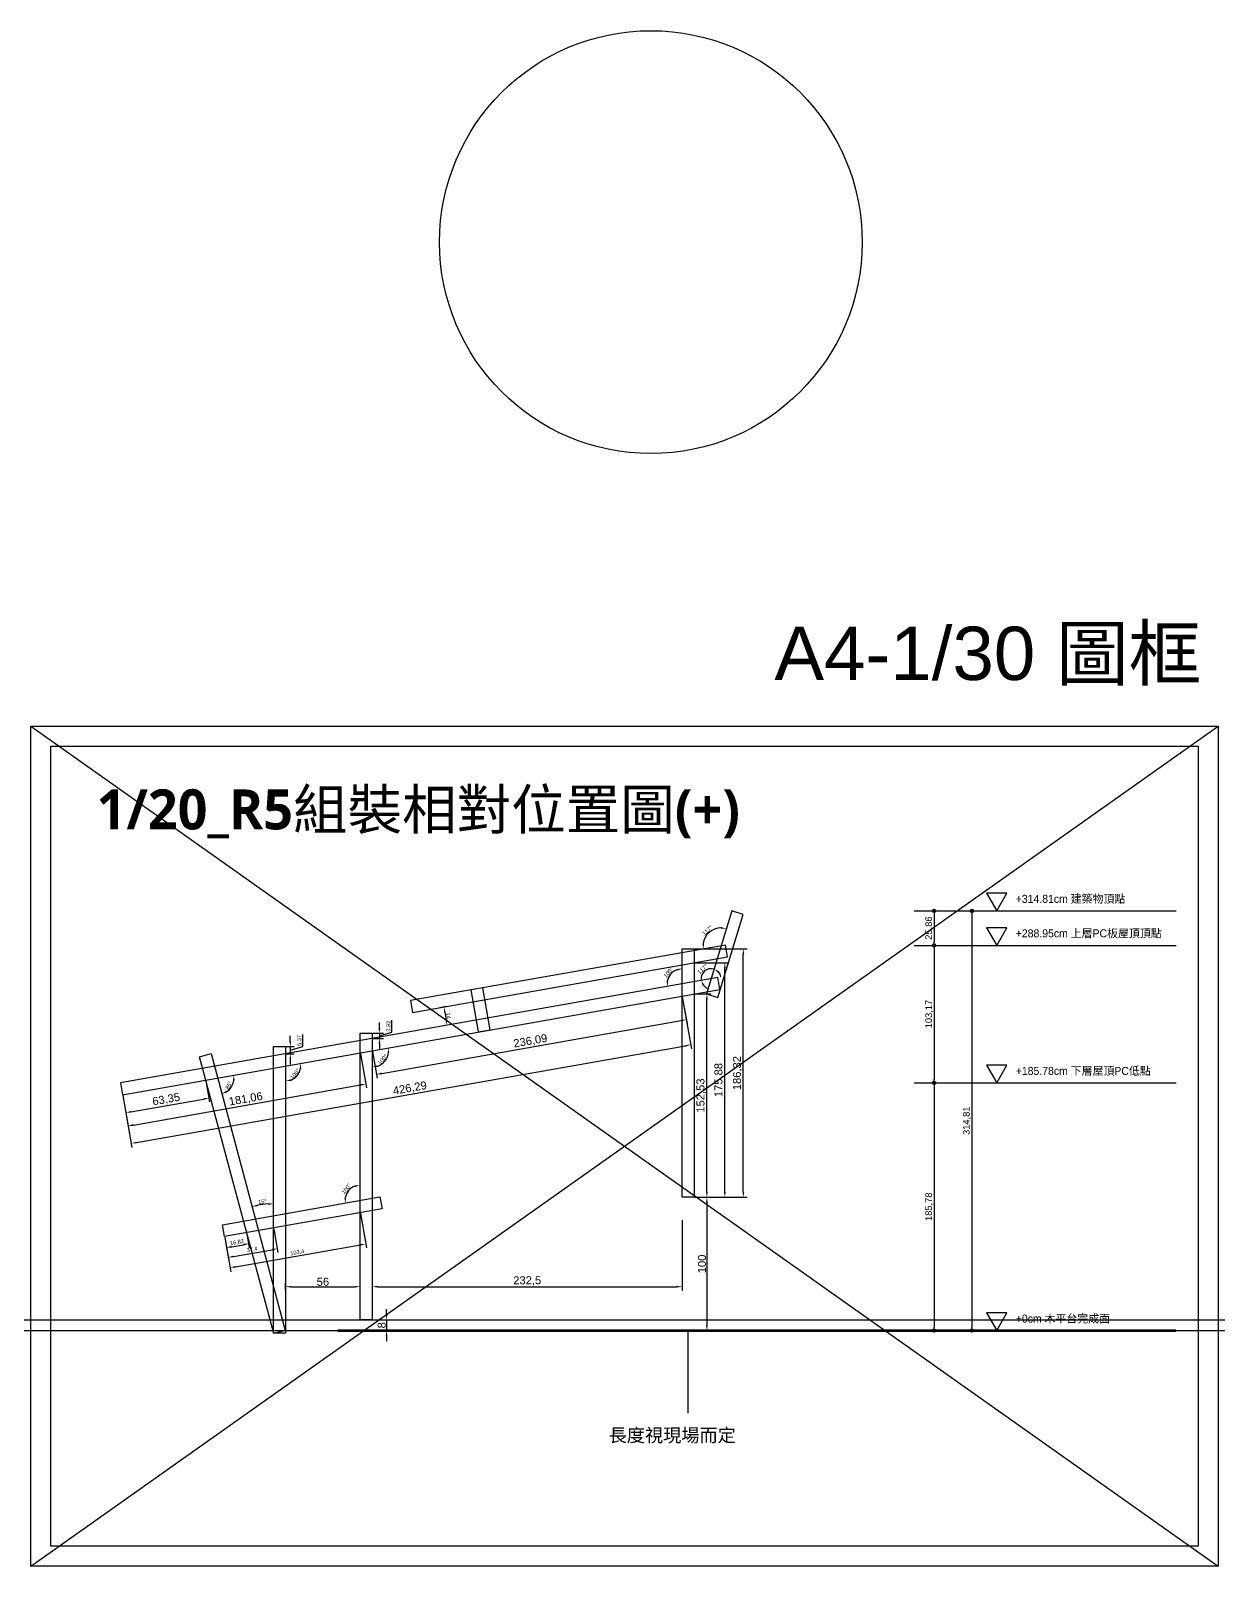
# Model space of a CAD drawing. Header units: millimetres. Extents: x -2666 to 6286, y -11880 to 4849.
# Drawn here: x 3986 to 4877, y -10068 to -8916 of the extents above; entities that cross this region are included whole.
import ezdxf

# ---------------------------------------------------------------- set-up
doc = ezdxf.new("R2010")
doc.units = ezdxf.units.MM
for name, color, linetype in [('0-rib1', 6, 'Continuous'), ('dim', 244, 'Continuous'), ('木平台完成面', 3, 'Continuous')]:
    doc.layers.add(name, color=color, linetype=linetype)
doc.layers.add('default', color=11, linetype='Continuous', plot=False)
doc.styles.get("Standard").update_dxf_attribs({"font": 'arial.ttf'})
doc.dimstyles.new('ISO-25', dxfattribs={"dimtxt": 5, "dimasz": 2.5, "dimexe": 3, "dimexo": 0.625, "dimtad": 1, "dimtxsty": 'Standard', "dimblk": 'ORIGIN', "dimcen": 2.5, "dimadec": 0, "dimazin": 0, "dimtfac": 1, "dimtmove": 1, "dimatfit": 1, "dimldrblk": 'ORIGIN', "dimfxl": 0, "dimarcsym": 0})
doc.dimstyles.new('短柱', dxfattribs={"dimtxt": 3, "dimasz": 4, "dimexe": 3, "dimexo": 0.625, "dimtad": 1, "dimtxsty": 'Standard', "dimcen": 2.5, "dimadec": 0, "dimazin": 0, "dimtfac": 1, "dimtmove": 1, "dimatfit": 1, "dimldrblk": 'ORIGIN', "dimfxl": 0, "dimarcsym": 0})
doc.dimstyles.new('複本 短柱', dxfattribs={"dimtxt": 6, "dimasz": 4, "dimexe": 3, "dimexo": 0.625, "dimtad": 1, "dimtxsty": 'Standard', "dimcen": 2.5, "dimadec": 0, "dimazin": 0, "dimtfac": 1, "dimtmove": 1, "dimatfit": 1, "dimldrblk": 'ORIGIN', "dimfxl": 0, "dimarcsym": 0})

# ---------------------------------------------------------------- blocks, each defined once
blk = doc.blocks.new('_Origin')
at = {"color": 0, "linetype": 'ByBlock', "lineweight": -2}
blk.add_line((0, 0), (-1, 0), dxfattribs=at)
blk.add_circle((0, 0), 0.5, dxfattribs=at)
blk = doc.blocks.new('*D867')
at = {"layer": 'Defpoints', "color": 0}
for p in [(4649.1, -9576.4), (4649.1, -9602.3), (4664.1, -9602.3)]:
    blk.add_point(p, dxfattribs=at)
at = {"layer": 'dim', "color": 0, "lineweight": -2}
for p, q in [((4649.8, -9576.4), (4667.1, -9576.4)), ((4664.1, -9578.9), (4664.1, -9599.8)), ((4649.8, -9602.3), (4667.1, -9602.3))]:
    blk.add_line(p, q, dxfattribs=at)
at = {"layer": 'dim', "color": 0, "lineweight": -2, "xscale": 2.5, "yscale": 2.5, "zscale": 2.5}
for p, rotation in [((4664.1, -9576.4), 90), ((4664.1, -9602.3), 270)]:
    blk.add_blockref('_Origin', p, dxfattribs=dict(at, rotation=rotation))
at = {"layer": 'dim', "color": 0, "insert": (4660.5, -9589.3), "char_height": 5, "attachment_point": 5, "rotation": 90}
blk.add_mtext('25,86', dxfattribs=at)
blk = doc.blocks.new('*D868')
at = {"layer": 'Defpoints', "color": 0}
for p in [(4649.1, -9602.3), (4649.1, -9705.4), (4664.1, -9705.4)]:
    blk.add_point(p, dxfattribs=at)
at = {"layer": 'dim', "color": 0, "lineweight": -2}
for p, q in [((4649.8, -9602.3), (4667.1, -9602.3)), ((4664.1, -9604.8), (4664.1, -9702.9)), ((4649.8, -9705.4), (4667.1, -9705.4))]:
    blk.add_line(p, q, dxfattribs=at)
at = {"layer": 'dim', "color": 0, "lineweight": -2, "xscale": 2.5, "yscale": 2.5, "zscale": 2.5}
for p, rotation in [((4664.1, -9602.3), 90), ((4664.1, -9705.4), 270)]:
    blk.add_blockref('_Origin', p, dxfattribs=dict(at, rotation=rotation))
at = {"layer": 'dim', "color": 0, "insert": (4660.5, -9653.8), "char_height": 5, "attachment_point": 5, "rotation": 90}
blk.add_mtext('103,17', dxfattribs=at)
blk = doc.blocks.new('*D869')
at = {"layer": 'Defpoints', "color": 0}
for p in [(4649.1, -9705.4), (4649.1, -9891.2), (4664.1, -9891.2)]:
    blk.add_point(p, dxfattribs=at)
at = {"layer": 'dim', "color": 0, "lineweight": -2}
for p, q in [((4649.8, -9705.4), (4667.1, -9705.4)), ((4664.1, -9707.9), (4664.1, -9888.7)), ((4649.8, -9891.2), (4667.1, -9891.2))]:
    blk.add_line(p, q, dxfattribs=at)
at = {"layer": 'dim', "color": 0, "lineweight": -2, "xscale": 2.5, "yscale": 2.5, "zscale": 2.5}
for p, rotation in [((4664.1, -9705.4), 90), ((4664.1, -9891.2), 270)]:
    blk.add_blockref('_Origin', p, dxfattribs=dict(at, rotation=rotation))
at = {"layer": 'dim', "color": 0, "insert": (4660.5, -9798.3), "char_height": 5, "attachment_point": 5, "rotation": 90}
blk.add_mtext('185,78', dxfattribs=at)
blk = doc.blocks.new('*D712')
at = {"layer": 'Defpoints', "color": 0}
for p in [(4649.1, -9576.4), (4649.8, -9891.2), (4692.5, -9891.2)]:
    blk.add_point(p, dxfattribs=at)
at = {"layer": 'dim', "color": 0, "lineweight": -2}
for p, q in [((4649.8, -9576.4), (4695.5, -9576.4)), ((4692.5, -9578.9), (4692.5, -9888.7)), ((4650.4, -9891.2), (4695.5, -9891.2))]:
    blk.add_line(p, q, dxfattribs=at)
at = {"layer": 'dim', "color": 0, "lineweight": -2, "xscale": 2.5, "yscale": 2.5, "zscale": 2.5}
for p, rotation in [((4692.5, -9576.4), 90), ((4692.5, -9891.2), 270)]:
    blk.add_blockref('_Origin', p, dxfattribs=dict(at, rotation=rotation))
at = {"layer": 'dim', "color": 0, "insert": (4688.8, -9733.8), "char_height": 5, "attachment_point": 5, "rotation": 90}
blk.add_mtext('314,81', dxfattribs=at)
blk = doc.blocks.new('*D872')
at = {"layer": 'Defpoints', "color": 0}
for p in [(4298.7, -9648), (4298.8, -9662.2), (4301.2, -9661.8)]:
    blk.add_point(p, dxfattribs=at)
at = {"layer": 'dim', "color": 0, "lineweight": -2}
for p, q in [((4298.1, -9648.1), (4293.4, -9649)), ((4300.5, -9661.9), (4295.8, -9662.7)), ((4297.1, -9652.4), (4298.1, -9658.3))]:
    blk.add_line(p, q, dxfattribs=at)
at = {"layer": 'dim', "color": 0}
for points in [[(4297.7, -9652.3), (4296.4, -9652.5), (4296.4, -9648.4)], [(4298.8, -9658.2), (4297.4, -9658.4), (4298.8, -9662.2)]]:
    blk.add_solid(points, dxfattribs=at)
at = {"layer": 'dim', "color": 0, "insert": (4299.7, -9655), "char_height": 3, "attachment_point": 5, "rotation": 280}
blk.add_mtext('14', dxfattribs=at)
blk = doc.blocks.new('*D875')
at = {"color": 0, "lineweight": -2}
for p, q in [((4117.8, -9703.9), (4120.6, -9719.7)), ((4055.4, -9714.9), (4058.2, -9730.7)), ((4061.6, -9727.1), (4116.1, -9717.5))]:
    blk.add_line(p, q, dxfattribs=at)
at = {"color": 0}
for points in [[(4116, -9716.8), (4116.2, -9718.1), (4120.1, -9716.8)], [(4061.5, -9726.4), (4061.7, -9727.7), (4057.7, -9727.8)]]:
    blk.add_solid(points, dxfattribs=at)
at = {"layer": 'Defpoints', "color": 0}
for p in [(4117.7, -9703.3), (4055.3, -9714.3), (4120.1, -9716.8)]:
    blk.add_point(p, dxfattribs=at)
at = {"color": 0, "insert": (4088.1, -9718.1), "char_height": 6, "attachment_point": 5, "rotation": 10}
blk.add_mtext('63,35', dxfattribs=at)
blk = doc.blocks.new('*D876')
at = {"color": 0, "lineweight": -2}
for p, q in [((4233.7, -9683.5), (4238.3, -9709.2)), ((4063.4, -9737), (4233.8, -9706.9)), ((4055.4, -9714.9), (4059.9, -9740.6))]:
    blk.add_line(p, q, dxfattribs=at)
at = {"color": 0}
for points in [[(4233.7, -9706.3), (4233.9, -9707.6), (4237.7, -9706.2)], [(4063.3, -9736.3), (4063.5, -9737.6), (4059.4, -9737.7)]]:
    blk.add_solid(points, dxfattribs=at)
at = {"layer": 'Defpoints', "color": 0}
for p in [(4233.6, -9682.9), (4237.7, -9706.2), (4055.3, -9714.3)]:
    blk.add_point(p, dxfattribs=at)
at = {"color": 0, "insert": (4147.8, -9717.8), "char_height": 6, "attachment_point": 5, "rotation": 10}
blk.add_mtext('181,06', dxfattribs=at)
blk = doc.blocks.new('*D881')
at = {"layer": 'Defpoints', "color": 0}
for p in [(4177.6, -9678.2), (4177.6, -9683.6), (4181.1, -9683.6)]:
    blk.add_point(p, dxfattribs=at)
at = {"layer": 'dim', "color": 0, "lineweight": -2}
for p, q in [((4181.1, -9674.2), (4181.1, -9670.2)), ((4190.5, -9678.1), (4190.5, -9669.1)), ((4178.2, -9678.2), (4184.1, -9678.2)), ((4178.2, -9683.6), (4184.1, -9683.6)), ((4181.1, -9680.9), (4190.5, -9678.1)), ((4181.1, -9678.2), (4181.1, -9683.6)), ((4181.1, -9678.2), (4181.1, -9683.6)), ((4181.1, -9687.6), (4181.1, -9691.6))]:
    blk.add_line(p, q, dxfattribs=at)
at = {"layer": 'dim', "color": 0}
for points in [[(4180.5, -9674.2), (4181.8, -9674.2), (4181.1, -9678.2)], [(4180.5, -9687.6), (4181.8, -9687.6), (4181.1, -9683.6)]]:
    blk.add_solid(points, dxfattribs=at)
at = {"layer": 'dim', "color": 0, "insert": (4188.1, -9673.6), "char_height": 3, "attachment_point": 5, "rotation": 90}
blk.add_mtext('5,37', dxfattribs=at)
blk = doc.blocks.new('*D884')
at = {"layer": 'Defpoints', "color": 0}
for p in [(4242.6, -9668.2), (4242.6, -9672.1), (4248, -9672.1)]:
    blk.add_point(p, dxfattribs=at)
at = {"layer": 'dim', "color": 0, "lineweight": -2}
for p, q in [((4248, -9664.2), (4248, -9660.2)), ((4257.3, -9667.4), (4257.3, -9658.4)), ((4243.2, -9668.2), (4251, -9668.2)), ((4243.2, -9672.1), (4251, -9672.1)), ((4248, -9670.2), (4257.3, -9667.4)), ((4248, -9668.2), (4248, -9672.1)), ((4248, -9668.2), (4248, -9672.1)), ((4248, -9676.1), (4248, -9680.1))]:
    blk.add_line(p, q, dxfattribs=at)
at = {"layer": 'dim', "color": 0}
for points in [[(4247.3, -9664.2), (4248.7, -9664.2), (4248, -9668.2)], [(4247.3, -9676.1), (4248.7, -9676.1), (4248, -9672.1)]]:
    blk.add_solid(points, dxfattribs=at)
at = {"layer": 'dim', "color": 0, "insert": (4254.9, -9662.9), "char_height": 3, "attachment_point": 5, "rotation": 90}
blk.add_mtext('3,92', dxfattribs=at)
blk = doc.blocks.new('*D887')
at = {"layer": 'Defpoints', "color": 0}
for p in [(4131.8, -9820.6), (4148.4, -9817.7), (4149.8, -9826.1)]:
    blk.add_point(p, dxfattribs=at)
at = {"layer": 'dim', "color": 0, "lineweight": -2}
for p, q in [((4131.9, -9821.2), (4133.8, -9832)), ((4148.5, -9818.3), (4150.3, -9829)), ((4137.2, -9828.3), (4145.9, -9826.8))]:
    blk.add_line(p, q, dxfattribs=at)
at = {"layer": 'dim', "color": 0}
for points in [[(4137.1, -9827.6), (4137.3, -9829), (4133.3, -9829)], [(4145.8, -9826.1), (4146, -9827.4), (4149.8, -9826.1)]]:
    blk.add_solid(points, dxfattribs=at)
at = {"layer": 'dim', "color": 0, "insert": (4141.1, -9825.1), "char_height": 3, "attachment_point": 5, "rotation": 10}
blk.add_mtext('16,82', dxfattribs=at)
blk = doc.blocks.new('*D888')
at = {"layer": 'Defpoints', "color": 0}
for p in [(4131.8, -9820.6), (4168.6, -9814.1), (4171.4, -9829.8)]:
    blk.add_point(p, dxfattribs=at)
at = {"layer": 'dim', "color": 0, "lineweight": -2}
for p, q in [((4131.9, -9821.2), (4135.1, -9839.2)), ((4168.7, -9814.8), (4171.9, -9832.7)), ((4138.5, -9835.6), (4167.4, -9830.5))]:
    blk.add_line(p, q, dxfattribs=at)
at = {"layer": 'dim', "color": 0}
for points in [[(4138.4, -9834.9), (4138.6, -9836.2), (4134.5, -9836.3)], [(4167.3, -9829.8), (4167.6, -9831.1), (4171.4, -9829.8)]]:
    blk.add_solid(points, dxfattribs=at)
at = {"layer": 'dim', "color": 0, "insert": (4152.5, -9830.6), "char_height": 3, "attachment_point": 5, "rotation": 10}
blk.add_mtext('37,4', dxfattribs=at)
blk = doc.blocks.new('*D889')
at = {"layer": 'Defpoints', "color": 0}
for p in [(4233.6, -9802.7), (4131.8, -9820.6), (4237.8, -9826.1)]:
    blk.add_point(p, dxfattribs=at)
at = {"layer": 'dim', "color": 0, "lineweight": -2}
for p, q in [((4233.7, -9803.3), (4238.3, -9829.1)), ((4131.9, -9821.2), (4136.4, -9847)), ((4139.9, -9843.4), (4233.8, -9826.8))]:
    blk.add_line(p, q, dxfattribs=at)
at = {"layer": 'dim', "color": 0}
for points in [[(4233.7, -9826.2), (4233.9, -9827.5), (4237.8, -9826.1)], [(4139.7, -9842.7), (4140, -9844), (4135.9, -9844.1)]]:
    blk.add_solid(points, dxfattribs=at)
at = {"layer": 'dim', "color": 0, "insert": (4186.4, -9832.7), "char_height": 3, "attachment_point": 5, "rotation": 10}
blk.add_mtext('103,4', dxfattribs=at)
blk = doc.blocks.new('*D891')
at = {"layer": 'Defpoints', "color": 0}
for p in [(4503.4, -9635.3), (4121.7, -9683.5), (4055.3, -9714.3), (4135, -9710.7), (4177.3, -9891.1)]:
    blk.add_point(p, dxfattribs=at)
at = {"layer": 'dim', "color": 0, "lineweight": -2}
blk.add_arc((4126.6, -9701.7), 12.3, 303.7253, 351.2747, dxfattribs=at)
at = {"layer": 'dim', "color": 0}
for points in [[(4138.1, -9703.6), (4139.4, -9703.6), (4138.7, -9699.6)], [(4133.7, -9712.6), (4133.1, -9711.3), (4129.8, -9713.6)]]:
    blk.add_solid(points, dxfattribs=at)
at = {"layer": 'dim', "color": 0, "insert": (4135.1, -9707.2), "char_height": 3, "attachment_point": 5, "rotation": 57.5}
blk.add_mtext('85°', dxfattribs=at)
blk = doc.blocks.new('*D892')
at = {"layer": 'Defpoints', "color": 0}
for p in [(4503.4, -9635.3), (4177.6, -9678.2), (4183.8, -9702.2), (4055.3, -9714.3), (4177.6, -9893.2)]:
    blk.add_point(p, dxfattribs=at)
at = {"layer": 'dim', "color": 0, "lineweight": -2}
blk.add_arc((4177.6, -9692.7), 11.3, 290.3476, 349.6524, dxfattribs=at)
at = {"layer": 'dim', "color": 0}
for points in [[(4188.1, -9694.8), (4189.4, -9694.8), (4188.8, -9690.8)], [(4181.7, -9704), (4181.4, -9702.7), (4177.6, -9704.1)]]:
    blk.add_solid(points, dxfattribs=at)
at = {"layer": 'dim', "color": 0, "insert": (4184.6, -9698.6), "char_height": 3, "attachment_point": 5, "rotation": 50}
blk.add_mtext('100°', dxfattribs=at)
blk = doc.blocks.new('*D893')
at = {"layer": 'Defpoints', "color": 0}
for p in [(4503.4, -9635.3), (4242.6, -9668.2), (4249.4, -9691.5), (4055.3, -9714.3), (4242.6, -9883.2)]:
    blk.add_point(p, dxfattribs=at)
at = {"layer": 'dim', "color": 0, "lineweight": -2}
blk.add_arc((4242.6, -9681.3), 12.3, 288.746, 351.254, dxfattribs=at)
at = {"layer": 'dim', "color": 0}
for points in [[(4254.1, -9683.1), (4255.4, -9683.1), (4254.7, -9679.1)], [(4246.7, -9693.6), (4246.5, -9692.2), (4242.6, -9693.5)]]:
    blk.add_solid(points, dxfattribs=at)
at = {"layer": 'dim', "color": 0, "insert": (4250.4, -9687.8), "char_height": 3, "attachment_point": 5, "rotation": 50}
blk.add_mtext('100°', dxfattribs=at)
blk = doc.blocks.new('*D894')
at = {"layer": 'Defpoints', "color": 0}
for p in [(4233.6, -9668.2), (4227.4, -9784), (4248.4, -9790.9), (4130.2, -9811.8), (4233.6, -9883.2)]:
    blk.add_point(p, dxfattribs=at)
at = {"layer": 'dim', "color": 0, "lineweight": -2}
blk.add_arc((4233.6, -9793.5), 11.4, 110.2134, 169.7866, dxfattribs=at)
at = {"layer": 'dim', "color": 0}
for points in [[(4229.6, -9782.2), (4229.8, -9783.5), (4233.6, -9782.1)], [(4223.1, -9791.5), (4221.7, -9791.5), (4222.4, -9795.5)]]:
    blk.add_solid(points, dxfattribs=at)
at = {"layer": 'dim', "color": 0, "insert": (4223.2, -9784.8), "char_height": 3, "attachment_point": 5, "rotation": 50}
blk.add_mtext('100°', dxfattribs=at)
blk = doc.blocks.new('*D895')
at = {"layer": 'Defpoints', "color": 0}
for p in [(4121.7, -9683.5), (4168.6, -9678.2), (4163.2, -9796.3), (4177.3, -9891.1), (4168.6, -9893.2)]:
    blk.add_point(p, dxfattribs=at)
at = {"layer": 'dim', "color": 0, "lineweight": -2}
blk.add_arc((4168.6, -9858.6), 62.5, 93.6688, 101.3312, dxfattribs=at)
at = {"layer": 'dim', "color": 0}
for points in [[(4156.5, -9798), (4156.2, -9796.7), (4152.4, -9798.2)], [(4164.6, -9795.6), (4164.6, -9796.9), (4168.6, -9796.1)]]:
    blk.add_solid(points, dxfattribs=at)
at = {"layer": 'dim', "color": 0, "insert": (4160.2, -9794.5), "char_height": 3, "attachment_point": 5, "rotation": 7.5}
blk.add_mtext('15°', dxfattribs=at)
blk = doc.blocks.new('*D897')
at = {"layer": 'Defpoints', "color": 0}
for p in [(4512.3, -9576.5), (4499.3, -9590.1), (4507.7, -9602), (4493.4, -9638.7), (4271.3, -9643.7)]:
    blk.add_point(p, dxfattribs=at)
at = {"layer": 'dim', "color": 0, "lineweight": -2}
blk.add_arc((4504.3, -9602.6), 13.5, 90.1766, 172.9234, dxfattribs=at)
at = {"layer": 'dim', "color": 0}
for points in [[(4504.4, -9588.5), (4504.2, -9589.8), (4508.2, -9589.7)], [(4491.6, -9600.9), (4490.3, -9601), (4491.1, -9605)]]:
    blk.add_solid(points, dxfattribs=at)
at = {"layer": 'dim', "color": 0, "insert": (4494, -9591), "char_height": 3, "attachment_point": 5, "rotation": 41.55}
blk.add_mtext('117°', dxfattribs=at)
blk = doc.blocks.new('*D899')
at = {"color": 0, "lineweight": -2}
for p, q in [((4475.2, -9640.9), (4482.1, -9679.8)), ((4065.7, -9750.1), (4477.6, -9677.5)), ((4055.4, -9714.9), (4062.3, -9753.8))]:
    blk.add_line(p, q, dxfattribs=at)
at = {"color": 0}
for points in [[(4477.5, -9676.9), (4477.7, -9678.2), (4481.6, -9676.8)], [(4065.6, -9749.5), (4065.8, -9750.8), (4061.8, -9750.8)]]:
    blk.add_solid(points, dxfattribs=at)
at = {"layer": 'Defpoints', "color": 0}
for p in [(4475.1, -9640.3), (4481.6, -9676.8), (4055.3, -9714.3)]:
    blk.add_point(p, dxfattribs=at)
at = {"color": 0, "insert": (4270.9, -9709.7), "char_height": 6, "attachment_point": 5, "rotation": 10}
blk.add_mtext('426,29', dxfattribs=at)
blk = doc.blocks.new('*D933')
at = {"color": 0, "lineweight": -2}
for p, q in [((4484.7, -9638.7), (4496.7, -9638.7)), ((4493.7, -9787.2), (4493.7, -9642.7)), ((4484.7, -9791.2), (4496.7, -9791.2))]:
    blk.add_line(p, q, dxfattribs=at)
at = {"color": 0}
for points in [[(4493, -9642.7), (4494.3, -9642.7), (4493.7, -9638.7)], [(4493, -9787.2), (4494.3, -9787.2), (4493.7, -9791.2)]]:
    blk.add_solid(points, dxfattribs=at)
at = {"layer": 'Defpoints', "color": 0}
for p in [(4484.1, -9638.7), (4493.7, -9638.7), (4484.1, -9791.2)]:
    blk.add_point(p, dxfattribs=at)
at = {"color": 0, "insert": (4489.4, -9714.9), "char_height": 6, "attachment_point": 5, "rotation": 90}
blk.add_mtext('152,53', dxfattribs=at)
blk = doc.blocks.new('*D934')
at = {"color": 0, "lineweight": -2}
for p, q in [((4484.7, -9615.3), (4510.1, -9615.3)), ((4507.1, -9787.2), (4507.1, -9619.3)), ((4484.7, -9791.2), (4510.1, -9791.2))]:
    blk.add_line(p, q, dxfattribs=at)
at = {"color": 0}
for points in [[(4506.5, -9619.3), (4507.8, -9619.3), (4507.1, -9615.3)], [(4506.5, -9787.2), (4507.8, -9787.2), (4507.1, -9791.2)]]:
    blk.add_solid(points, dxfattribs=at)
at = {"layer": 'Defpoints', "color": 0}
for p in [(4484.1, -9615.3), (4507.1, -9615.3), (4484.1, -9791.2)]:
    blk.add_point(p, dxfattribs=at)
at = {"color": 0, "insert": (4502.9, -9703.3), "char_height": 6, "attachment_point": 5, "rotation": 90}
blk.add_mtext('175,88', dxfattribs=at)
blk = doc.blocks.new('*D935')
at = {"color": 0, "lineweight": -2}
for p, q in [((4484.7, -9604.9), (4524, -9604.9)), ((4521, -9787.2), (4521, -9608.9)), ((4484.7, -9791.2), (4524, -9791.2))]:
    blk.add_line(p, q, dxfattribs=at)
at = {"color": 0}
for points in [[(4520.4, -9608.9), (4521.7, -9608.9), (4521, -9604.9)], [(4520.4, -9787.2), (4521.7, -9787.2), (4521, -9791.2)]]:
    blk.add_solid(points, dxfattribs=at)
at = {"layer": 'Defpoints', "color": 0}
for p in [(4484.1, -9604.9), (4521, -9604.9), (4484.1, -9791.2)]:
    blk.add_point(p, dxfattribs=at)
at = {"color": 0, "insert": (4516.8, -9698.1), "char_height": 6, "attachment_point": 5, "rotation": 90}
blk.add_mtext('186,32', dxfattribs=at)
blk = doc.blocks.new('*D946')
at = {"color": 0, "lineweight": -2}
for p, q in [((4484.7, -9791.2), (4496.7, -9791.2)), ((4493.7, -9795.2), (4493.7, -9887.2)), ((4484.7, -9891.2), (4496.7, -9891.2))]:
    blk.add_line(p, q, dxfattribs=at)
at = {"color": 0}
for points in [[(4493, -9795.2), (4494.3, -9795.2), (4493.7, -9791.2)], [(4493, -9887.2), (4494.3, -9887.2), (4493.7, -9891.2)]]:
    blk.add_solid(points, dxfattribs=at)
at = {"layer": 'Defpoints', "color": 0}
for p in [(4484.1, -9791.2), (4484.1, -9891.2), (4493.7, -9891.2)]:
    blk.add_point(p, dxfattribs=at)
at = {"color": 0, "insert": (4490, -9841.2), "char_height": 6, "attachment_point": 5, "rotation": 90}
blk.add_mtext('100', dxfattribs=at)
blk = doc.blocks.new('*D947')
at = {"color": 0, "lineweight": -2}
for p, q in [((4475.1, -9808.3), (4475.1, -9861.3)), ((4242.6, -9837.4), (4242.6, -9861.3)), ((4246.6, -9858.3), (4471.1, -9858.3))]:
    blk.add_line(p, q, dxfattribs=at)
at = {"color": 0}
for points in [[(4246.6, -9857.6), (4246.6, -9858.9), (4242.6, -9858.3)], [(4471.1, -9857.6), (4471.1, -9858.9), (4475.1, -9858.3)]]:
    blk.add_solid(points, dxfattribs=at)
at = {"layer": 'Defpoints', "color": 0}
for p in [(4475.1, -9791.2), (4242.6, -9836.8), (4475.1, -9858.3)]:
    blk.add_point(p, dxfattribs=at)
at = {"color": 0, "insert": (4358.9, -9854), "char_height": 6, "attachment_point": 5}
blk.add_mtext('232,5', dxfattribs=at)
blk = doc.blocks.new('*D948')
at = {"color": 0, "lineweight": -2}
for p, q in [((4177.6, -9860.7), (4177.6, -9855.3)), ((4233.6, -9860.7), (4233.6, -9855.3)), ((4181.6, -9858.3), (4229.6, -9858.3))]:
    blk.add_line(p, q, dxfattribs=at)
at = {"color": 0}
for points in [[(4181.6, -9857.6), (4181.6, -9858.9), (4177.6, -9858.3)], [(4229.6, -9857.6), (4229.6, -9858.9), (4233.6, -9858.3)]]:
    blk.add_solid(points, dxfattribs=at)
at = {"layer": 'Defpoints', "color": 0}
for p in [(4177.6, -9861.4), (4233.6, -9858.3), (4233.6, -9861.4)]:
    blk.add_point(p, dxfattribs=at)
at = {"color": 0, "insert": (4205.6, -9854.6), "char_height": 6, "attachment_point": 5}
blk.add_mtext('56', dxfattribs=at)
blk = doc.blocks.new('*D963')
at = {"color": 0, "lineweight": -2}
for p, q in [((4253.4, -9879.2), (4253.4, -9875.2)), ((4243.2, -9883.2), (4256.4, -9883.2)), ((4243.2, -9891.2), (4256.4, -9891.2)), ((4253.4, -9883.2), (4253.4, -9891.2)), ((4253.4, -9895.2), (4253.4, -9899.2))]:
    blk.add_line(p, q, dxfattribs=at)
at = {"color": 0}
for points in [[(4252.7, -9879.2), (4254, -9879.2), (4253.4, -9883.2)], [(4252.7, -9895.2), (4254, -9895.2), (4253.4, -9891.2)]]:
    blk.add_solid(points, dxfattribs=at)
at = {"layer": 'Defpoints', "color": 0}
for p in [(4242.6, -9883.2), (4242.6, -9891.2), (4253.4, -9891.2)]:
    blk.add_point(p, dxfattribs=at)
at = {"color": 0, "insert": (4249.7, -9887.2), "char_height": 6, "attachment_point": 5, "rotation": 90}
blk.add_mtext('8', dxfattribs=at)
blk = doc.blocks.new('*D966')
at = {"layer": 'Defpoints', "color": 0}
for p in [(4475.1, -9604.9), (4468.9, -9621.7), (4501.8, -9626.4), (4053.7, -9705.4), (4475.1, -9791.2)]:
    blk.add_point(p, dxfattribs=at)
at = {"layer": 'dim', "color": 0, "lineweight": -2}
blk.add_arc((4475.1, -9631.1), 11.3, 110.409, 169.591, dxfattribs=at)
at = {"layer": 'dim', "color": 0}
for points in [[(4471.1, -9619.9), (4471.3, -9621.2), (4475.1, -9619.8)], [(4464.7, -9629.1), (4463.4, -9629.1), (4464, -9633.1)]]:
    blk.add_solid(points, dxfattribs=at)
at = {"layer": 'dim', "color": 0, "insert": (4464.8, -9622.5), "char_height": 3, "attachment_point": 5, "rotation": 50}
blk.add_mtext('100°', dxfattribs=at)
blk = doc.blocks.new('*D967')
at = {"layer": 'Defpoints', "color": 0}
for p in [(4512.3, -9576.5), (4494, -9620.3), (4501.8, -9626.4), (4493.4, -9638.7), (4053.7, -9705.4)]:
    blk.add_point(p, dxfattribs=at)
at = {"layer": 'dim', "color": 0, "lineweight": -2}
for start, end in [(73.1, 190), (11.7165, 42.4083), (220.6917, 251.3835)]:
    blk.add_arc((4496.8, -9627.3), 7.56, start, end, dxfattribs=at)
at = {"layer": 'dim', "color": 0}
for points in [[(4502.1, -9622.8), (4502.8, -9621.6), (4499, -9620.1)], [(4490.5, -9632.5), (4491.7, -9631.9), (4489.4, -9628.6)]]:
    blk.add_solid(points, dxfattribs=at)
at = {"layer": 'dim', "color": 0, "insert": (4490.4, -9620.1), "char_height": 3, "attachment_point": 5, "rotation": 41.55}
blk.add_mtext('117°', dxfattribs=at)
blk = doc.blocks.new('*D968')
at = {"color": 0, "lineweight": -2}
for p, q in [((4475.2, -9640.9), (4478.8, -9660.9)), ((4249.7, -9698.3), (4474.3, -9658.7)), ((4242.7, -9681.9), (4246.3, -9701.9))]:
    blk.add_line(p, q, dxfattribs=at)
at = {"color": 0}
for points in [[(4474.2, -9658), (4474.4, -9659.3), (4478.2, -9658)], [(4249.6, -9697.6), (4249.8, -9698.9), (4245.7, -9699)]]:
    blk.add_solid(points, dxfattribs=at)
at = {"layer": 'Defpoints', "color": 0}
for p in [(4475.1, -9640.3), (4478.2, -9658), (4242.6, -9681.3)]:
    blk.add_point(p, dxfattribs=at)
at = {"color": 0, "insert": (4361.3, -9674.3), "char_height": 6, "attachment_point": 5, "rotation": 10}
blk.add_mtext('236,09', dxfattribs=at)

msp = doc.modelspace()

# ---------------------------------------------------------------- linework, layer by layer
for p in [(2833.465, -9883.211), (795.745, -9891.211)]:
    msp.add_xline(p, (1, 0))
msp.add_circle((4451.666, -9074.851), 158.56)
at = {"layer": '0-rib1'}
for points in [[(4493.384, -9638.659), (4501.995, -9641.276), (4520.891, -9579.083), (4512.28, -9576.467)], [(4271.332, -9643.71), (4272.895, -9652.574), (4509.249, -9610.898), (4507.686, -9602.035)], [(4475.12, -9791.211), (4475.12, -9604.893), (4484.12, -9604.893), (4484.12, -9791.211)], [(4053.744, -9705.432), (4055.307, -9714.295), (4503.395, -9635.285), (4501.832, -9626.422)], [(4325.497, -9634.16), (4316.633, -9635.723), (4322.19, -9667.236), (4331.053, -9665.674)], [(4233.62, -9883.211), (4233.62, -9668.211), (4242.62, -9668.211), (4242.62, -9883.211)], [(4168.654, -9893.474), (4113.008, -9685.8), (4121.701, -9683.47), (4177.348, -9891.144)], [(4168.62, -9893.215), (4168.62, -9678.215), (4177.62, -9678.215), (4177.62, -9893.215)]]:
    msp.add_lwpolyline(points, close=True, dxfattribs=at)
msp.add_lwpolyline([(4131.786, -9820.63), (4130.224, -9811.767), (4248.4, -9790.929), (4249.963, -9799.792), (4131.786, -9820.63)], dxfattribs=at)
at = {"layer": 'default'}
for p, q in [((3986.364, -9437.947), (4877.364, -10067.947)), ((3986.364, -10067.947), (4877.364, -9437.947))]:
    msp.add_line(p, q, dxfattribs=at)
for points in [[(4877.364, -9437.947), (4877.364, -10067.947), (3986.364, -10067.947), (3986.364, -9437.947)], [(4862.364, -9452.947), (4862.364, -10052.947), (4001.364, -10052.947), (4001.364, -9452.947)]]:
    msp.add_lwpolyline(points, close=True, dxfattribs=at)
at = {"layer": 'dim'}
msp.add_line((4479.62, -9953.001), (4479.62, -9891.211), dxfattribs=at)
for points in [[(4649.149, -9576.404), (4845.66, -9576.404)], [(4649.149, -9602.262), (4845.66, -9602.262)], [(4649.149, -9705.432), (4845.66, -9705.432)]]:
    msp.add_lwpolyline(points, dxfattribs=at)
at = {"layer": '木平台完成面'}
for points in [[(4711.125, -9576.404), (4718.766, -9563.169), (4703.484, -9563.169)], [(4711.125, -9602.262), (4718.766, -9589.028), (4703.484, -9589.028)], [(4711.125, -9705.432), (4718.766, -9692.197), (4703.484, -9692.197)], [(4711.125, -9891.211), (4718.766, -9877.976), (4703.484, -9877.976)]]:
    msp.add_lwpolyline(points, close=True, dxfattribs=at)
at = {"layer": '木平台完成面', "const_width": 2}
msp.add_lwpolyline([(4845.66, -9891.211), (4216.559, -9891.211)], dxfattribs=at)

# ---------------------------------------------------------------- texts
at = {"layer": 'default', "insert": (4544.344, -9363.256), "char_height": 40, "attachment_point": 1}
msp.add_mtext_dynamic_manual_height_columns('A4-1/30 {\\fPMingLiU|b0|i0|c136|p18;圖框}', width=430.53379, gutter_width=12.5, heights=[0], dxfattribs=at)
at = {"layer": 'dim', "attachment_point": 1}
for s, width, heights, insert, char_height in [('{\\fMicrosoft JhengHei|b1|i0|c136|p34;1/20_R5組裝相對位置圖(+)}', 540.89861, [0], (4035.804, -9485.292), 30), ('{\\fPMingLiU|b0|i0|c136|p18;長度視現場而定}', 131.92841, [29.066], (4419.947, -9964.658), 10)]:
    msp.add_mtext_dynamic_manual_height_columns(s, width=width, gutter_width=12.5, heights=heights, dxfattribs=dict(at, insert=insert, char_height=char_height))
at = {"layer": '木平台完成面', "char_height": 6, "attachment_point": 1}
for s, insert in [('{\\fPMingLiU|b0|i0|c136|p18;+314.81cm 建築物頂點}', (4725.411, -9564.389)), ('{\\fPMingLiU|b0|i0|c136|p18;+288.95cm 上層PC板屋頂頂點}', (4725.411, -9590.248)), ('{\\fPMingLiU|b0|i0|c136|p18;+185.78cm 下層屋頂PC低點}', (4725.411, -9693.417)), ('{\\fPMingLiU|b0|i0|c136|p18;+0cm 木平台完成面}', (4725.411, -9879.196))]:
    msp.add_mtext_dynamic_manual_height_columns(s, width=202.4063, gutter_width=12.5, heights=[0], dxfattribs=dict(at, insert=insert))

# ---------------------------------------------------------------- dimensions: what is measured, and where the dimension line sits
for p1, p2, distance, picture, middle in [((4484.12, -9791.211), (4484.12, -9604.893), -36.911, '*D935', (4516.801, -9698.052)), ((4484.12, -9791.211), (4484.12, -9615.329), -23.012, '*D934', (4502.902, -9703.27)), ((4484.12, -9791.211), (4484.12, -9638.684), -9.557, '*D933', (4489.447, -9714.947)), ((4055.307, -9714.295), (4475.12, -9640.271), -37.107, '*D899', (4270.923, -9709.66)), ((4242.62, -9681.267), (4475.12, -9640.271), -17.965, '*D968', (4361.255, -9674.294)), ((4055.307, -9714.295), (4233.62, -9682.854), -23.726, '*D876', (4147.849, -9717.774)), ((4055.307, -9714.295), (4117.696, -9703.294), -13.676, '*D875', (4088.142, -9718.096)), ((4242.62, -9883.211), (4242.62, -9891.211), 10.742, '*D963', (4249.674, -9887.211))]:
    dim = msp.add_aligned_dim(p1=p1, p2=p2, distance=distance, dimstyle='複本 短柱')
    dim.commit()
    dim.dimension.update_dxf_attribs({"geometry": picture, "text_midpoint": middle})
for base, p1, p2, picture, middle in [((4475.12, -9858.258), (4242.62, -9836.809), (4475.12, -9791.211), '*D947', (4358.87, -9854.028)), ((4233.62, -9858.258), (4177.62, -9861.357), (4233.62, -9861.357), '*D948', (4205.62, -9854.57))]:
    dim = msp.add_linear_dim(base=base, p1=p1, p2=p2, dimstyle='複本 短柱')
    dim.commit()
    dim.dimension.update_dxf_attribs({"geometry": picture, "text_midpoint": middle})
dim = msp.add_linear_dim(base=(4493.677, -9891.211), p1=(4484.12, -9791.211), p2=(4484.12, -9891.211), angle=90, dimstyle='複本 短柱')
dim.commit()
dim.dimension.update_dxf_attribs({"geometry": '*D946', "text_midpoint": (4489.989, -9841.211)})
at = {"layer": 'dim'}
for base, line1, line2, picture, middle in [((4493.995, -9620.299), ((4501.832, -9626.422), (4053.744, -9705.432)), ((4512.28, -9576.467), (4493.384, -9638.659)), '*D967', (4490.408, -9620.053)), ((4499.271, -9590.142), ((4507.686, -9602.035), (4271.332, -9643.71)), ((4512.28, -9576.467), (4493.384, -9638.659)), '*D897', (4493.984, -9590.95)), ((4468.917, -9621.7), ((4501.832, -9626.422), (4053.744, -9705.432)), ((4475.12, -9791.211), (4475.12, -9604.893)), '*D966', (4464.82, -9622.489)), ((4135.03, -9710.668), ((4055.307, -9714.295), (4503.395, -9635.285)), ((4121.701, -9683.47), (4177.348, -9891.144)), '*D891', (4135.143, -9707.172)), ((4183.842, -9702.188), ((4055.307, -9714.295), (4503.395, -9635.285)), ((4177.62, -9678.215), (4177.62, -9893.215)), '*D892', (4184.642, -9698.62)), ((4249.369, -9691.527), ((4242.62, -9668.211), (4242.62, -9883.211)), ((4055.307, -9714.295), (4503.395, -9635.285)), '*D893', (4250.376, -9687.774)), ((4227.358, -9784.013), ((4233.62, -9883.211), (4233.62, -9668.211)), ((4130.224, -9811.767), (4248.4, -9790.929)), '*D894', (4223.237, -9784.823)), ((4163.175, -9796.332), ((4168.62, -9893.215), (4168.62, -9678.215)), ((4121.701, -9683.47), (4177.348, -9891.144)), '*D895', (4160.184, -9794.491))]:
    dim = msp.add_angular_dim_2l(base=base, line1=line1, line2=line2, dimstyle='短柱', override={"dimfxl": 50}, dxfattribs=at)
    dim.commit()
    dim.dimension.update_dxf_attribs({"geometry": picture, "text_midpoint": middle})
for base, p1, p2, picture, middle in [((4664.149, -9602.262), (4649.149, -9576.404), (4649.149, -9602.262), '*D867', (4660.519, -9589.333)), ((4692.469, -9891.211), (4649.149, -9576.404), (4649.774, -9891.211), '*D712', (4688.839, -9733.807)), ((4664.149, -9705.432), (4649.149, -9602.262), (4649.149, -9705.432), '*D868', (4660.519, -9653.847)), ((4664.149, -9891.211), (4649.149, -9705.432), (4649.149, -9891.211), '*D869', (4660.519, -9798.321))]:
    dim = msp.add_linear_dim(base=base, p1=p1, p2=p2, angle=90, dimstyle='ISO-25', dxfattribs=at)
    dim.commit()
    dim.dimension.update_dxf_attribs({"geometry": picture, "text_midpoint": middle})
for p1, p2, distance, picture, middle in [((4298.72, -9648.02), (4301.151, -9661.807), -2.399, '*D872', (4299.672, -9654.96)), ((4242.62, -9668.211), (4242.62, -9672.128), 5.38, '*D884', (4254.919, -9666.741)), ((4177.62, -9678.215), (4177.62, -9683.589), 3.514, '*D881', (4188.052, -9677.473)), ((4131.786, -9820.63), (4233.62, -9802.674), -23.816, '*D889', (4186.417, -9832.715)), ((4131.786, -9820.63), (4168.62, -9814.135), -15.877, '*D888', (4152.539, -9830.628)), ((4131.786, -9820.63), (4148.353, -9817.709), -8.499, '*D887', (4141.124, -9825.148))]:
    dim = msp.add_aligned_dim(p1=p1, p2=p2, distance=distance, dimstyle='短柱', override={"dimfxl": 50}, dxfattribs=at)
    dim.commit()
    dim.dimension.update_dxf_attribs({"geometry": picture, "text_midpoint": middle})

doc.saveas('drawing.dxf')
